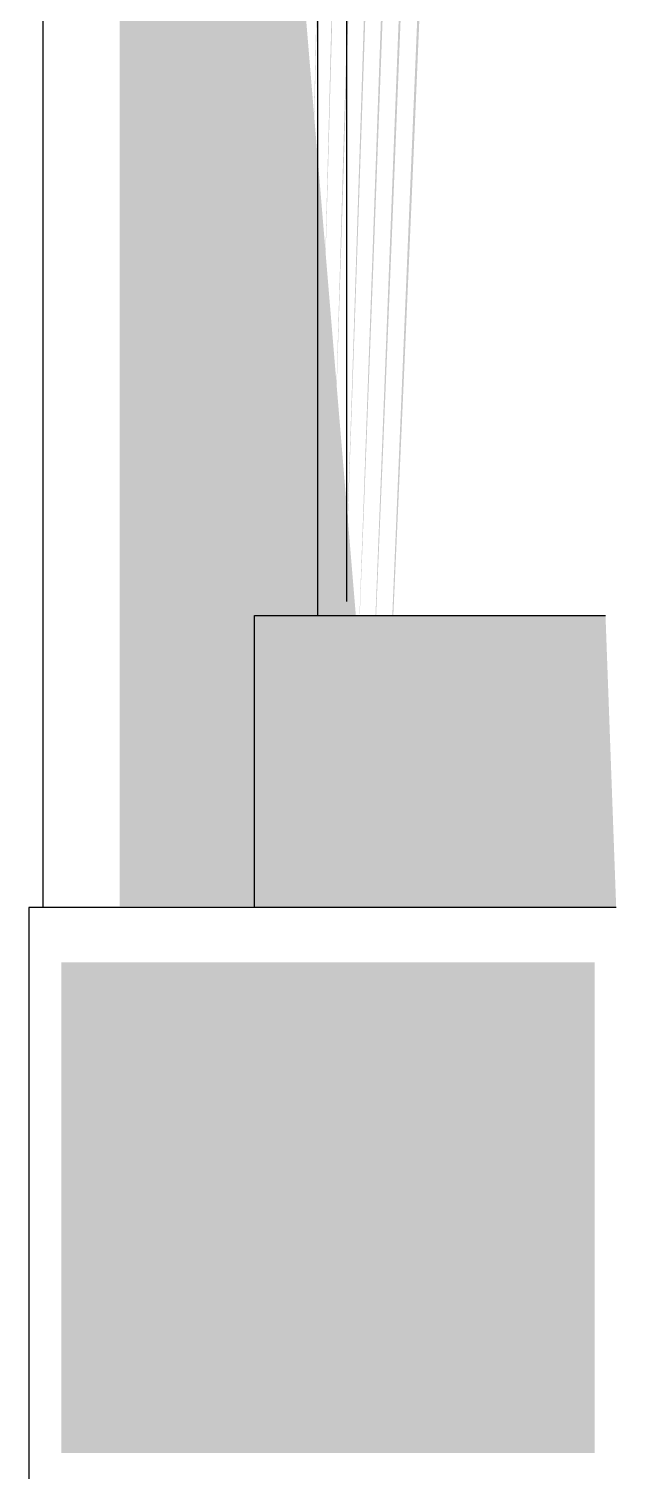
# Model space of a CAD drawing. Header units: millimetres. Extents: x 1111 to 1333, y -447 to -319.
# Drawn here: x 1279.2379 to 1279.3186, y -441.7373 to -441.5402 of the extents above; entities that cross this region are included whole.
import ezdxf

# ---------------------------------------------------------------- set-up
doc = ezdxf.new("R2010")
doc.units = ezdxf.units.MM

# ---------------------------------------------------------------- blocks, each defined once
blk = doc.blocks.new('scanne')
at = {"transparency": 33554559}
h = blk.add_hatch(color=256, dxfattribs=at)
h.paths.add_polyline_path([(-0.1646651764565377, 1.427832656656164), (-0.1925381880962504, 1.427832656656164)], flags=0)
h.paths.add_polyline_path([(-0.2242431686029249, 1.397176905720243), (-0.2242431686029249, 0.9708247505886902), (-0.1887062192292887, 0.9708247505886902)], flags=0)
h.paths.add_polyline_path([(-0.1887062192292887, 0.9708247505889176, 0.0021117788378137), (-0.1767997445351739, 1.255576532348413)], flags=0)
h = blk.add_hatch(color=256, dxfattribs=at)
h.paths.add_polyline_path([(-0.1500307048788727, 1.318840513596114, 0.0120618476552631), (-0.1102055998683227, 1.336540560267394)], flags=0)
h.paths.add_polyline_path([(-0.1102055998683227, 1.336540560267394), (-0.1646743001917912, 1.427230490119882), (-0.192547311831504, 1.427230490119882)], flags=0)
h.paths.add_polyline_path([(-0.2236136308604273, 1.397167781984762), (-0.2236136308604273, 0.9855504595204821), (-0.1903119966589202, 0.9855504595204821)], flags=0)
h.paths.add_polyline_path([(-0.1903119966589202, 0.9855504595202546, 0.0020078436045937), (-0.179454751536241, 1.264463050626545)], flags=0)
h = blk.add_hatch(color=256, dxfattribs=at)
h.paths.add_polyline_path([(-0.1535707142127194, 1.325884037323021, 0.0068237509994552), (-0.1142474146488439, 1.342124286330772)], flags=0)
h.paths.add_polyline_path([(-0.1142474146488439, 1.342124286330772), (-0.1646560527208294, 1.426564457435915), (-0.1925290643605422, 1.426564457435915)], flags=0)
h.paths.add_polyline_path([(-0.2230023405884367, 1.397186029455497), (-0.2230023405884367, 1.000212302304362), (-0.1918904028832458, 1.000212302304362)], flags=0)
h.paths.add_polyline_path([(-0.1918904028823363, 1.000212302304589, 0.0018961156850689), (-0.1820823873301833, 1.273376940110438)], flags=0)
h = blk.add_hatch(color=256, dxfattribs=at)
h.paths.add_polyline_path([(-0.1571563422241979, 1.332964055991396, 0.0007552737250075), (-0.1183348481074518, 1.347744507335846)], flags=0)
h.paths.add_polyline_path([(-0.1183348481074518, 1.347744507335846), (-0.1646834239274995, 1.425980538370595), (-0.1925564355672122, 1.425980538370595)], flags=0)
h.paths.add_polyline_path([(-0.222436668994078, 1.397195153190978), (-0.222436668994078, 1.014865021352989), (-0.1934231904299395, 1.014865021352989)], flags=0)
h.paths.add_polyline_path([(-0.1934231904299395, 1.014865021353671, 0.0017490753808728), (-0.1847556418022123, 1.282281705857485)], flags=0)
h = blk.add_hatch(color=256, dxfattribs=at)
h.paths.add_polyline_path([(-0.1223492916813029, 1.353287176589674, 0.007735143214843999), (-0.1606689803518293, 1.340012141586157)], flags=0)
h.paths.add_polyline_path([(-0.1223492916822124, 1.353287176589674), (-0.1646834239274995, 1.425410304908155), (-0.1925564355672122, 1.425410304908155)], flags=0)
h.paths.add_polyline_path([(-0.2217980075158721, 1.397172343852389), (-0.2217980075158721, 1.029531426004723), (-0.1950198441243174, 1.029531426004723)], flags=0)
h.paths.add_polyline_path([(-0.1950198441243174, 1.029531426005178, 0.0016028837796786), (-0.1874015250671164, 1.291154538532737)], flags=0)
h = blk.add_hatch(color=256, dxfattribs=at)
h.paths.add_polyline_path([(-0.1264139158013222, 1.358861778917571, 0.0163772386080521), (-0.1641861803479969, 1.34709216025476)], flags=0)
h.paths.add_polyline_path([(-0.1264139158013222, 1.358861778917798), (-0.1646423671174944, 1.424780767165657), (-0.192560997434839, 1.424780767165657)], flags=0)
h.paths.add_polyline_path([(-0.2212095265829248, 1.39718146758787), (-0.2212095265829248, 1.04418414505335), (-0.1965754410095997, 1.04418414505335)], flags=0)
h.paths.add_polyline_path([(-0.1965754410095997, 1.04418414505335, 0.0014353692078459), (-0.190051970200102, 1.300059304279784)], flags=0)
h = blk.add_hatch(color=256, dxfattribs=at)
h.paths.add_polyline_path([(-0.1305013492594753, 1.364440943113322, 0.0274616059020366), (-0.1677261896818436, 1.35413112211404)], flags=0)
h.paths.add_polyline_path([(-0.1305013492594753, 1.364440943113322), (-0.1646697383241644, 1.424155791290786), (-0.1925427499638772, 1.424155791290786)], flags=0)
h.paths.add_polyline_path([(-0.2205526176346666, 1.397195153190978), (-0.2205526176346666, 1.058887044646553), (-0.1981538472330158, 1.058887044646553)], flags=0)
h.paths.add_polyline_path([(-0.1981538472330158, 1.058887044647235, 0.0012508631536197), (-0.1927252246716762, 1.308968631896277)], flags=0)
h = blk.add_hatch(color=256, dxfattribs=at)
h.paths.add_polyline_path([(-0.1345249165699442, 1.3700246691767, 0.0399582561470044), (-0.171247951545638, 1.361220264518124)], flags=0)
h.paths.add_polyline_path([(-0.1345249165699442, 1.3700246691767), (-0.1646788620598727, 1.423535377283769), (-0.1925518736995855, 1.423535377283769)], flags=0)
h.paths.add_polyline_path([(-0.2200143172460685, 1.397167781984762), (-0.2200143172460685, 1.073548887430661), (-0.1997140059863795, 1.073548887430661)], flags=0)
h.paths.add_polyline_path([(-0.1997140059863795, 1.073548887430661, 0.0010489631758105), (-0.1953802316718338, 1.317882521380852)], flags=0)
h = blk.add_hatch(color=256, dxfattribs=at)
h.paths.add_polyline_path([(-0.138584978821882, 1.375603833372224, 0.0551259224544635), (-0.1748062083509012, 1.368304845054353)], flags=0)
h.paths.add_polyline_path([(-0.138584978821882, 1.375603833372451), (-0.1646788620598727, 1.422956020086076), (-0.1925518736995855, 1.422956020086076)], flags=0)
h.paths.add_polyline_path([(-0.2193756557678625, 1.39718146758787), (-0.2193756557678625, 1.088160549669964), (-0.2012650410040351, 1.088160549669964)], flags=0)
h.paths.add_polyline_path([(-0.2012650410040351, 1.088160549669282, 0.0008221232259215), (-0.1980261149376474, 1.326791848995981)], flags=0)
at = {"lineweight": -3}
for points in [[(-0.234771959251475, 1.389868793666664), (-0.234771959251475, 0.9706787708223599)], [(-0.1321390597638583, 1.331955883230193), (-0.1321390597638583, 1.19213463826145), (-0.1972369118259394, 1.192271494292299), (-0.1972369118259394, 1.010572303848448)], [(-0.1281337399243512, 1.330619255994406), (-0.1281337399243512, 1.190934867056512), (-0.1932772106631546, 1.190980485733462), (-0.1932772106631546, 1.012474602678821)], [(-0.2058405943059824, 0.9706468377482906), (-0.2058405943059824, 1.010563180113194), (-0.1579409834682792, 1.010563180113194)], [(-0.1564629383340161, 0.9706650852190251), (-0.2366605724789679, 0.9706650852190251), (-0.2366605724789679, 0.8864530074990852), (-0.145514455856528, 0.8864530074990852)]]:
    blk.add_lwpolyline(points, dxfattribs=at)
at = {"lineweight": -3, "transparency": 33554559}
for points in [[(-0.157931859732571, 1.010576865716075), (-0.2058314705702742, 1.010576865716075), (-0.1564720620692697, 0.9706605233513982), (-0.2058314705702742, 0.9706605233513982)], [(-0.1594144667349155, 0.8961196051527622), (-0.2322218752080971, 0.8961196051527622), (-0.1594144667349155, 0.9631790603252738), (-0.2322218752080971, 0.9631790603252738)], [(-0.1637026223718294, 0.8964389358916378), (-0.2317656884381449, 0.8964389358916378), (-0.1637026223718294, 0.9627228735555491), (-0.2317656884381449, 0.9627228735555491)], [(-0.1679907780082885, 0.8967126479535636), (-0.2313095016686475, 0.8967126479535636), (-0.1679907780082885, 0.9622666867855968), (-0.2313095016686475, 0.9622666867855968)], [(-0.1723245523228343, 0.8970319786924392), (-0.2308533148982406, 0.8970319786924392), (-0.1723245523228343, 0.9618561186928218), (-0.2308533148982406, 0.9618561186928218)], [(-0.1766127079597481, 0.8973513094315421), (-0.2303971281282884, 0.8973513094315421), (-0.1766127079597481, 0.9613999319228697), (-0.2303971281282884, 0.9613999319228697)], [(-0.1809008635962073, 0.8975794028162908), (-0.2299409413587909, 0.8975794028162908), (-0.1809008635962073, 0.9608981264759676), (-0.2299409413587909, 0.9608981264759676)], [(-0.1851890192331211, 0.8978987335551664), (-0.2294847545888388, 0.8978987335551664), (-0.1851890192331211, 0.9604419397060155), (-0.2294847545888388, 0.9604419397060155)], [(-0.189477174870035, 0.8982180642940419), (-0.2290285678193413, 0.8982180642940419), (-0.189477174870035, 0.9599857529360633), (-0.2290285678193413, 0.9599857529360633)], [(-0.193810949184126, 0.898537395033145), (-0.2285723810484797, 0.898537395033145), (-0.193810949184126, 0.9595751848432882), (-0.2285723810484797, 0.9595751848432882)], [(-0.1980991048210399, 0.8988567257720205), (-0.2280705756022598, 0.8988567257720205), (-0.1980991048210399, 0.9591189980735634), (-0.2280705756022598, 0.9591189980735634)], [(-0.202387260457499, 0.8991304378339464), (-0.22766000750903, 0.8991304378339464), (-0.202387260457499, 0.9587084299805608), (-0.22766000750903, 0.9587084299805608)], [(-0.2067210347720447, 0.8994497685728219), (-0.2272038207395326, 0.8994497685728219), (-0.2067210347720447, 0.9582522432108362), (-0.2272038207395326, 0.9582522432108362)]]:
    blk.add_solid(points, dxfattribs=at)

msp = doc.modelspace()

# ---------------------------------------------------------------- block references
msp.add_blockref('scanne', (1279.474531254918, -442.6308947301144))

doc.saveas('drawing.dxf')
